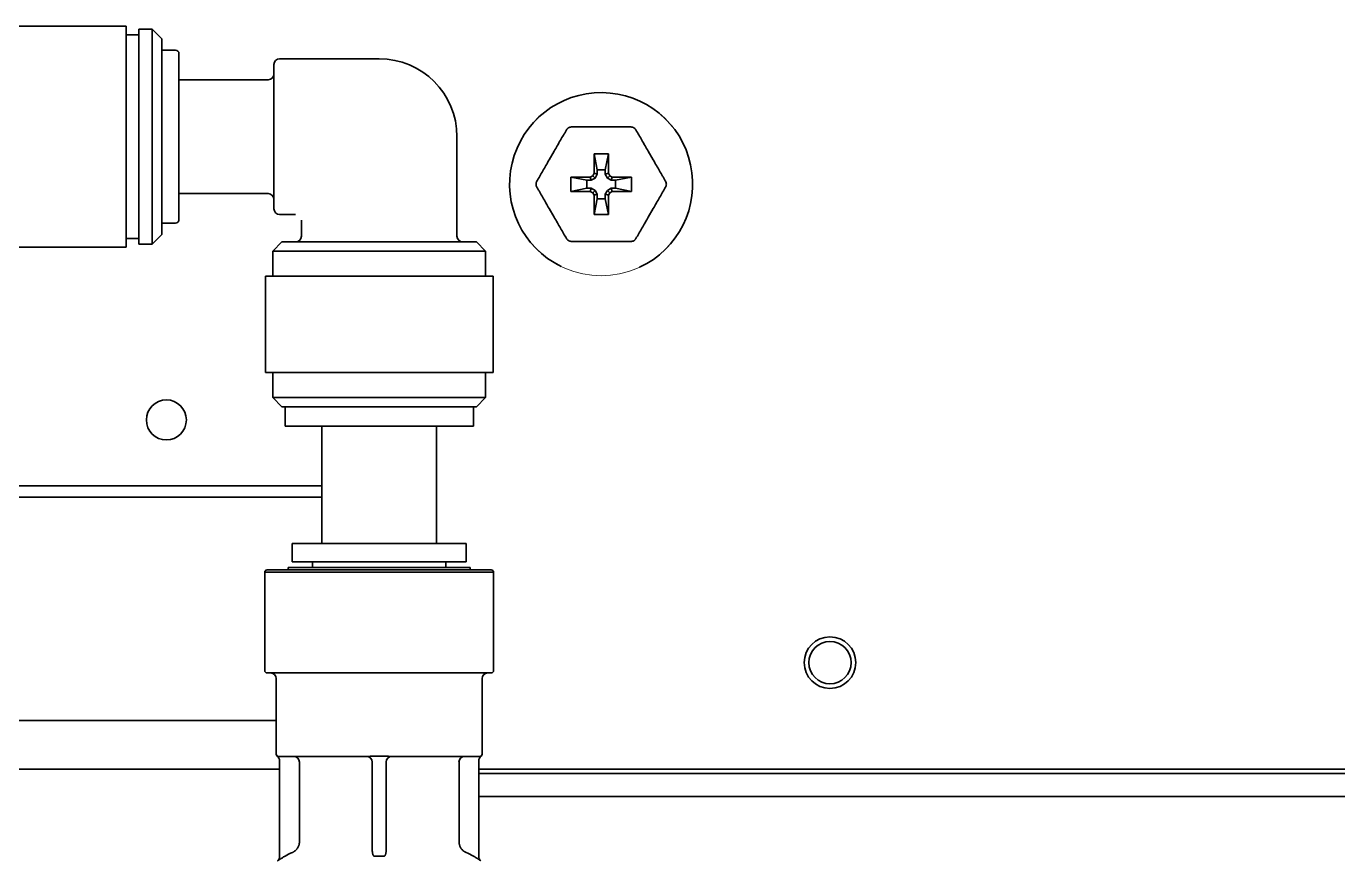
# Model space of a CAD drawing. Extents: x 6327 to 10269, y -393 to 3204.
# Drawn here: x 8677.8 to 8792.4, y 2422.9 to 2495.8 of the extents above; entities that cross this region are included whole.
import ezdxf

# ---------------------------------------------------------------- set-up
doc = ezdxf.new("R2010")
doc.units = 0
doc.header["$LTSCALE"] = 5
doc.layers.get('0').update_dxf_attribs({"linetype": 'CONTINUOUS', "lineweight": 0})
doc.layers.add('1', color=7, linetype='CONTINUOUS', true_color=0xffffff)

msp = doc.modelspace()

# ---------------------------------------------------------------- linework, layer by layer
msp.add_circle((8728.07, 2482.03), 8)
at = {"layer": '1', "color": 7, "linetype": 'Continuous', "lineweight": 35}
for p, q in [((8686.57, 2495.83), (8676.17, 2495.83)), ((8686.57, 2476.53), (8686.57, 2495.83)), ((8687.67, 2476.78), (8687.67, 2495.58)), ((8688.82, 2495.58), (8687.67, 2495.58)), ((8688.82, 2476.78), (8688.82, 2495.58)), ((8689.67, 2494.73), (8688.82, 2495.58)), ((8687.67, 2495.08), (8686.57, 2495.08)), ((8689.67, 2477.63), (8689.67, 2494.73)), ((8690.87, 2493.73), (8689.67, 2493.73)), ((8691.17, 2493.43), (8691.17, 2478.93)), ((8699.47, 2479.88), (8699.47, 2492.48)), ((8708.67, 2492.98), (8699.97, 2492.98)), ((8698.97, 2491.15), (8691.17, 2491.15)), ((8727.64, 2487.03), (8728.51, 2487.03)), ((8715.47, 2477.48), (8715.47, 2486.18)), ((8723.52, 2484.15), (8723.96, 2484.9)), ((8727.73, 2483.29), (8727.45, 2484.68)), ((8727.45, 2484.68), (8728.7, 2484.68)), ((8727.45, 2482.98), (8727.45, 2484.68)), ((8728.7, 2484.68), (8728.41, 2483.29)), ((8728.7, 2484.68), (8728.7, 2482.98)), ((8732.19, 2484.9), (8732.62, 2484.15)), ((8727.33, 2482.77), (8727.45, 2482.98)), ((8727.45, 2482.98), (8727.73, 2482.9)), ((8727.73, 2482.9), (8727.54, 2482.56)), ((8727.73, 2483.29), (8727.73, 2482.9)), ((8728.41, 2483.29), (8727.73, 2483.29)), ((8728.41, 2482.9), (8728.41, 2483.29)), ((8728.7, 2482.98), (8728.41, 2482.9)), ((8728.61, 2482.56), (8728.41, 2482.9)), ((8728.7, 2482.98), (8728.82, 2482.77)), ((8725.42, 2482.65), (8726.81, 2482.37)), ((8725.42, 2481.4), (8725.42, 2482.65)), ((8725.42, 2482.65), (8727.12, 2482.65)), ((8727.2, 2482.37), (8726.81, 2482.37)), ((8726.81, 2482.37), (8726.81, 2481.69)), ((8727.12, 2482.65), (8727.33, 2482.77)), ((8727.12, 2482.65), (8727.2, 2482.37)), ((8727.54, 2482.56), (8727.2, 2482.37)), ((8727.33, 2482.77), (8727.54, 2482.56)), ((8728.82, 2482.77), (8728.61, 2482.56)), ((8728.95, 2482.37), (8728.61, 2482.56)), ((8728.82, 2482.77), (8729.02, 2482.65)), ((8729.02, 2482.65), (8728.95, 2482.37)), ((8729.33, 2482.37), (8728.95, 2482.37)), ((8729.02, 2482.65), (8730.72, 2482.65)), ((8730.72, 2482.65), (8729.33, 2482.37)), ((8729.33, 2481.69), (8729.33, 2482.37)), ((8730.72, 2482.65), (8730.72, 2481.4)), ((8691.17, 2481.2), (8698.97, 2481.2)), ((8725.42, 2481.4), (8726.81, 2481.69)), ((8727.12, 2481.4), (8725.42, 2481.4)), ((8726.81, 2481.69), (8727.2, 2481.69)), ((8727.12, 2481.4), (8727.2, 2481.69)), ((8727.33, 2481.28), (8727.12, 2481.4)), ((8727.2, 2481.69), (8727.54, 2481.49)), ((8727.33, 2481.28), (8727.54, 2481.49)), ((8727.45, 2481.08), (8727.33, 2481.28)), ((8727.45, 2481.08), (8727.73, 2481.15)), ((8727.45, 2479.38), (8727.45, 2481.08)), ((8727.45, 2479.38), (8727.73, 2480.76)), ((8727.54, 2481.49), (8727.73, 2481.15)), ((8727.73, 2481.15), (8727.73, 2480.76)), ((8727.73, 2480.76), (8728.41, 2480.76)), ((8728.41, 2481.15), (8728.61, 2481.49)), ((8728.7, 2481.08), (8728.41, 2481.15)), ((8728.41, 2480.76), (8728.41, 2481.15)), ((8728.7, 2479.38), (8728.41, 2480.76)), ((8728.61, 2481.49), (8728.95, 2481.69)), ((8728.82, 2481.28), (8728.61, 2481.49)), ((8728.82, 2481.28), (8728.7, 2481.08)), ((8728.7, 2481.08), (8728.7, 2479.38)), ((8729.02, 2481.4), (8728.82, 2481.28)), ((8728.95, 2481.69), (8729.33, 2481.69)), ((8729.02, 2481.4), (8728.95, 2481.69)), ((8730.72, 2481.4), (8729.02, 2481.4)), ((8730.72, 2481.4), (8729.33, 2481.69)), ((8723.96, 2479.15), (8723.52, 2479.9)), ((8732.62, 2479.9), (8732.19, 2479.15)), ((8689.67, 2478.63), (8690.87, 2478.63)), ((8699.97, 2479.38), (8701.37, 2479.38)), ((8701.87, 2478.88), (8701.87, 2477.48)), ((8728.7, 2479.38), (8727.45, 2479.38)), ((8686.57, 2477.28), (8687.67, 2477.28)), ((8688.82, 2476.78), (8689.67, 2477.63)), ((8676.17, 2476.53), (8686.57, 2476.53)), ((8687.67, 2476.78), (8688.82, 2476.78)), ((8700.17, 2476.98), (8699.37, 2476.18)), ((8699.37, 2476.18), (8717.97, 2476.18)), ((8699.37, 2476.18), (8699.37, 2473.98)), ((8717.17, 2476.98), (8700.17, 2476.98)), ((8717.97, 2476.18), (8717.17, 2476.98)), ((8717.97, 2473.98), (8717.97, 2476.18)), ((8728.51, 2477.03), (8727.64, 2477.03)), ((8718.62, 2473.98), (8698.72, 2473.98)), ((8698.72, 2473.98), (8698.72, 2465.58)), ((8718.62, 2465.58), (8718.62, 2473.98)), ((8698.72, 2465.58), (8718.62, 2465.58)), ((8699.37, 2465.58), (8699.37, 2463.38)), ((8717.97, 2463.38), (8717.97, 2465.58)), ((8699.37, 2463.38), (8700.17, 2462.58)), ((8708.67, 2463.38), (8699.37, 2463.38)), ((8717.97, 2463.38), (8708.67, 2463.38)), ((8717.17, 2462.58), (8717.97, 2463.38)), ((8717.17, 2462.58), (8700.17, 2462.58)), ((8700.45, 2460.88), (8700.45, 2462.58)), ((8716.9, 2462.58), (8716.9, 2460.88)), ((8703.67, 2460.87), (8703.67, 2450.63)), ((8713.67, 2450.63), (8713.67, 2460.87)), ((8660.73, 2455.68), (8681.8, 2455.68)), ((8681.8, 2455.68), (8703.67, 2455.68)), ((8681.8, 2454.68), (8660.73, 2454.68)), ((8703.67, 2454.68), (8681.8, 2454.68)), ((8701.07, 2450.63), (8716.27, 2450.63)), ((8701.07, 2450.63), (8701.07, 2449.03)), ((8716.27, 2449.03), (8716.27, 2450.63)), ((8716.62, 2448.53), (8700.72, 2448.53)), ((8700.72, 2448.53), (8700.72, 2448.33)), ((8701.07, 2449.03), (8701.08, 2449.03)), ((8701.08, 2449.03), (8716.27, 2449.03)), ((8702.85, 2449.03), (8702.85, 2448.53)), ((8714.5, 2448.53), (8714.5, 2449.03)), ((8716.62, 2448.33), (8716.62, 2448.53)), ((8708.67, 2448.13), (8698.67, 2448.13)), ((8698.67, 2448.13), (8698.67, 2439.53)), ((8718.47, 2448.33), (8698.87, 2448.33)), ((8718.67, 2448.13), (8708.67, 2448.13)), ((8718.67, 2439.53), (8718.67, 2448.13)), ((8698.87, 2439.33), (8708.67, 2439.33)), ((8708.67, 2439.33), (8718.47, 2439.33)), ((8699.67, 2438.83), (8699.67, 2432.23)), ((8717.67, 2432.23), (8717.67, 2438.83)), ((8660.47, 2435.18), (8699.67, 2435.18)), ((8699.76, 2432.06), (8699.77, 2432.06)), ((8707.62, 2432.03), (8699.94, 2432.03)), ((8699.97, 2431.65), (8699.97, 2423.31)), ((8699.98, 2431.65), (8699.97, 2431.65)), ((8701.7, 2431.53), (8701.7, 2424.57)), ((8708.07, 2431.53), (8708.07, 2423.75)), ((8708.25, 2432.06), (8709.09, 2432.06)), ((8709.27, 2423.75), (8709.27, 2431.53)), ((8717.41, 2432.03), (8709.73, 2432.03)), ((8715.65, 2431.53), (8715.65, 2424.57)), ((8717.37, 2423.31), (8717.37, 2431.65)), ((8717.58, 2432.06), (8717.59, 2432.06)), ((8699.97, 2430.93), (8660.48, 2430.93)), ((9134.06, 2430.93), (8717.37, 2430.93)), ((8717.37, 2430.53), (8820.57, 2430.53)), ((8717.37, 2428.53), (8820.57, 2428.53)), ((8708.26, 2423.31), (8709.08, 2423.31)), ((8699.8, 2422.92), (8699.79, 2422.92))]:
    msp.add_line(p, q, dxfattribs=at)
for centre, radius in [((8690.07, 2461.43), 1.75), ((8748.07, 2440.23), 2.25), ((8748.07, 2440.23), 1.85)]:
    msp.add_circle(centre, radius, dxfattribs=at)
for centre, radius, start, end in [((8690.87, 2493.43), 0.3, 0, 90), ((8699.97, 2492.48), 0.5, 90, 180), ((8708.67, 2486.18), 6.8, 0, 90), ((8698.97, 2491.65), 0.5, 270, 0), ((8728.07, 2482.03), 8, 294.8737, 243.9956), ((8698.97, 2480.7), 0.5, 0, 90), ((8699.97, 2479.88), 0.5, 180, 270), ((8690.87, 2478.93), 0.3, 270, 0), ((8701.37, 2477.48), 0.5, 270, 0), ((8715.97, 2477.48), 0.5, 180, 270), ((8698.87, 2448.13), 0.2, 90, 180), ((8718.47, 2448.13), 0.2, 0, 90), ((8698.87, 2439.53), 0.2, 180, 270), ((8699.17, 2438.83), 0.5, 0, 90), ((8718.17, 2438.83), 0.5, 90, 180), ((8718.47, 2439.53), 0.2, 270, 0), ((8699.87, 2432.23), 0.2, 180, 235.1501), ((8699.47, 2431.65), 0.5, 0, 55.1501), ((8707.57, 2431.53), 0.5, 0, 90), ((8709.77, 2431.53), 0.5, 90, 180), ((8717.87, 2431.65), 0.5, 124.8499, 180), ((8717.47, 2432.23), 0.2, 304.8499, 0), ((8699.47, 2423.31), 0.5, 308.8492, 0), ((8717.87, 2423.31), 0.5, 180, 231.1508)]:
    msp.add_arc(centre, radius, start, end, dxfattribs=at)
msp.add_ellipse((8701.2, 2431.53), major_axis=(0, 0.5), ratio=0.98933, start_param=4.712389, end_param=6.283185, dxfattribs=at)
at = {"layer": '1', "color": 7, "linetype": 'Continuous', "lineweight": 35, "extrusion": (0, 0, -1)}
msp.add_ellipse((8716.14, 2431.53), major_axis=(0, 0.5), ratio=0.98933, start_param=4.712389, end_param=6.283185, dxfattribs=at)
at = {"layer": '1', "color": 7, "linetype": 'Continuous', "lineweight": 35}
for points, knots in [([(8723.96, 2484.9), (8724.15, 2485.23), (8724.33, 2485.55), (8724.6, 2486.02), (8724.69, 2486.17), (8724.83, 2486.4), (8724.87, 2486.48), (8724.96, 2486.63), (8725, 2486.7), (8725.04, 2486.78)], [0, 0, 0, 0, 0.5, 0.5, 0.75, 0.75, 0.875, 0.875, 1, 1, 1, 1]), ([(8725.04, 2486.78), (8725.05, 2486.79), (8725.06, 2486.81), (8725.09, 2486.85), (8725.11, 2486.86), (8725.13, 2486.89), (8725.14, 2486.89), (8725.15, 2486.91), (8725.16, 2486.92), (8725.19, 2486.94), (8725.21, 2486.95), (8725.26, 2486.98), (8725.3, 2487), (8725.37, 2487.01), (8725.39, 2487.02), (8725.43, 2487.02), (8725.45, 2487.03), (8725.47, 2487.03)], [0, 0, 0, 0, 0.125, 0.125, 0.25, 0.25, 0.3125, 0.3125, 0.375, 0.375, 0.5, 0.5, 0.75, 0.75, 0.875, 0.875, 1, 1, 1, 1]), ([(8725.47, 2487.03), (8725.65, 2487.03), (8725.82, 2487.03), (8726.17, 2487.03), (8726.35, 2487.03), (8726.89, 2487.03), (8727.26, 2487.03), (8727.64, 2487.03)], [0, 0, 0, 0, 0.25, 0.25, 0.5, 0.5, 1, 1, 1, 1]), ([(8728.51, 2487.03), (8728.89, 2487.03), (8729.26, 2487.03), (8729.8, 2487.03), (8729.97, 2487.03), (8730.24, 2487.03), (8730.33, 2487.03), (8730.5, 2487.03), (8730.59, 2487.03), (8730.67, 2487.03)], [0, 0, 0, 0, 0.5, 0.5, 0.75, 0.75, 0.875, 0.875, 1, 1, 1, 1]), ([(8730.67, 2487.03), (8730.69, 2487.03), (8730.71, 2487.02), (8730.76, 2487.02), (8730.78, 2487.01), (8730.82, 2487), (8730.84, 2487), (8730.87, 2486.98), (8730.88, 2486.98), (8730.9, 2486.97), (8730.91, 2486.96), (8730.96, 2486.94), (8730.99, 2486.91), (8731.04, 2486.86), (8731.05, 2486.85), (8731.08, 2486.81), (8731.09, 2486.79), (8731.1, 2486.78)], [0, 0, 0, 0, 0.125, 0.125, 0.25, 0.25, 0.375, 0.375, 0.4375, 0.4375, 0.5, 0.5, 0.75, 0.75, 0.875, 0.875, 1, 1, 1, 1]), ([(8731.1, 2486.78), (8731.19, 2486.63), (8731.28, 2486.48), (8731.45, 2486.17), (8731.54, 2486.02), (8731.81, 2485.55), (8731.99, 2485.23), (8732.19, 2484.9)], [0, 0, 0, 0, 0.25, 0.25, 0.5, 0.5, 1, 1, 1, 1]), ([(8722.44, 2482.28), (8722.53, 2482.42), (8722.62, 2482.57), (8722.79, 2482.88), (8722.88, 2483.03), (8723.15, 2483.5), (8723.33, 2483.82), (8723.52, 2484.15)], [0, 0, 0, 0, 0.25, 0.25, 0.5, 0.5, 1, 1, 1, 1]), ([(8732.62, 2484.15), (8732.81, 2483.82), (8733, 2483.5), (8733.26, 2483.03), (8733.35, 2482.88), (8733.49, 2482.65), (8733.53, 2482.58), (8733.62, 2482.42), (8733.66, 2482.35), (8733.7, 2482.28)], [0, 0, 0, 0, 0.5, 0.5, 0.75, 0.75, 0.875, 0.875, 1, 1, 1, 1]), ([(8722.44, 2481.78), (8722.42, 2481.81), (8722.41, 2481.85), (8722.38, 2481.94), (8722.38, 2481.98), (8722.38, 2482.07), (8722.38, 2482.11), (8722.4, 2482.17), (8722.4, 2482.18), (8722.41, 2482.2), (8722.41, 2482.21), (8722.42, 2482.24), (8722.43, 2482.26), (8722.44, 2482.28)], [0, 0, 0, 0, 0.25, 0.25, 0.5, 0.5, 0.75, 0.75, 0.8125, 0.8125, 0.875, 0.875, 1, 1, 1, 1]), ([(8723.52, 2479.9), (8723.33, 2480.23), (8723.15, 2480.55), (8722.88, 2481.02), (8722.79, 2481.17), (8722.66, 2481.4), (8722.62, 2481.48), (8722.53, 2481.63), (8722.49, 2481.7), (8722.44, 2481.78)], [0, 0, 0, 0, 0.5, 0.5, 0.75, 0.75, 0.875, 0.875, 1, 1, 1, 1]), ([(8733.7, 2481.78), (8733.62, 2481.63), (8733.53, 2481.48), (8733.35, 2481.17), (8733.27, 2481.02), (8733, 2480.55), (8732.81, 2480.23), (8732.62, 2479.9)], [0, 0, 0, 0, 0.25, 0.25, 0.5, 0.5, 1, 1, 1, 1]), ([(8733.7, 2482.28), (8733.72, 2482.24), (8733.74, 2482.2), (8733.76, 2482.11), (8733.77, 2482.07), (8733.77, 2481.98), (8733.76, 2481.94), (8733.75, 2481.89), (8733.75, 2481.88), (8733.74, 2481.85), (8733.73, 2481.84), (8733.72, 2481.81), (8733.71, 2481.79), (8733.7, 2481.78)], [0, 0, 0, 0, 0.25, 0.25, 0.5, 0.5, 0.75, 0.75, 0.8125, 0.8125, 0.875, 0.875, 1, 1, 1, 1]), ([(8725.04, 2477.28), (8724.96, 2477.42), (8724.87, 2477.57), (8724.69, 2477.88), (8724.61, 2478.03), (8724.34, 2478.5), (8724.15, 2478.82), (8723.96, 2479.15)], [0, 0, 0, 0, 0.25, 0.25, 0.5, 0.5, 1, 1, 1, 1]), ([(8732.19, 2479.15), (8732, 2478.82), (8731.81, 2478.5), (8731.54, 2478.03), (8731.45, 2477.88), (8731.32, 2477.65), (8731.28, 2477.58), (8731.19, 2477.42), (8731.15, 2477.35), (8731.1, 2477.28)], [0, 0, 0, 0, 0.5, 0.5, 0.75, 0.75, 0.875, 0.875, 1, 1, 1, 1]), ([(8725.47, 2477.03), (8725.45, 2477.03), (8725.43, 2477.03), (8725.39, 2477.03), (8725.37, 2477.04), (8725.32, 2477.05), (8725.3, 2477.06), (8725.27, 2477.07), (8725.26, 2477.07), (8725.24, 2477.08), (8725.23, 2477.09), (8725.19, 2477.12), (8725.15, 2477.14), (8725.11, 2477.19), (8725.09, 2477.21), (8725.06, 2477.24), (8725.05, 2477.26), (8725.04, 2477.28)], [0, 0, 0, 0, 0.125, 0.125, 0.25, 0.25, 0.375, 0.375, 0.4375, 0.4375, 0.5, 0.5, 0.75, 0.75, 0.875, 0.875, 1, 1, 1, 1]), ([(8731.1, 2477.28), (8731.09, 2477.26), (8731.08, 2477.24), (8731.05, 2477.21), (8731.04, 2477.19), (8731.02, 2477.17), (8731.01, 2477.16), (8730.99, 2477.14), (8730.98, 2477.14), (8730.96, 2477.12), (8730.94, 2477.1), (8730.88, 2477.07), (8730.84, 2477.05), (8730.78, 2477.04), (8730.76, 2477.03), (8730.71, 2477.03), (8730.69, 2477.03), (8730.67, 2477.03)], [0, 0, 0, 0, 0.125, 0.125, 0.25, 0.25, 0.3125, 0.3125, 0.375, 0.375, 0.5, 0.5, 0.75, 0.75, 0.875, 0.875, 1, 1, 1, 1]), ([(8727.64, 2477.03), (8727.26, 2477.03), (8726.89, 2477.03), (8726.35, 2477.03), (8726.17, 2477.03), (8725.91, 2477.03), (8725.82, 2477.03), (8725.65, 2477.03), (8725.56, 2477.03), (8725.47, 2477.03)], [0, 0, 0, 0, 0.5, 0.5, 0.75, 0.75, 0.875, 0.875, 1, 1, 1, 1]), ([(8730.67, 2477.03), (8730.5, 2477.03), (8730.33, 2477.03), (8729.98, 2477.03), (8729.8, 2477.03), (8729.26, 2477.03), (8728.89, 2477.03), (8728.51, 2477.03)], [0, 0, 0, 0, 0.25, 0.25, 0.5, 0.5, 1, 1, 1, 1]), ([(8716.9, 2460.88), (8716.9, 2460.88), (8716.47, 2460.88), (8714.64, 2460.88), (8711.9, 2460.88), (8708.67, 2460.88), (8705.44, 2460.88), (8702.71, 2460.88), (8700.88, 2460.88), (8700.45, 2460.88), (8700.45, 2460.88)], [0, 0, 0, 0, 0.125057, 0.250113, 0.37517, 0.500226, 0.625283, 0.750339, 0.875396, 1, 1, 1, 1]), ([(8699.77, 2432.06), (8699.77, 2432.06), (8699.78, 2432.06), (8699.79, 2432.06), (8699.8, 2432.05), (8699.82, 2432.05), (8699.83, 2432.04), (8699.84, 2432.04), (8699.85, 2432.04), (8699.87, 2432.03), (8699.88, 2432.03), (8699.9, 2432.03), (8699.91, 2432.03), (8699.92, 2432.03), (8699.93, 2432.03), (8699.94, 2432.03)], [0, 0, 0, 0, 0.25, 0.25, 0.5, 0.5, 0.625, 0.625, 0.75, 0.75, 0.875, 0.875, 0.9375, 0.9375, 1, 1, 1, 1]), ([(8707.62, 2432.03), (8707.63, 2432.03), (8707.64, 2432.03), (8707.66, 2432.03), (8707.68, 2432.03), (8707.71, 2432.03), (8707.74, 2432.03), (8707.79, 2432.04), (8707.82, 2432.04), (8707.87, 2432.04), (8707.9, 2432.05), (8707.98, 2432.05), (8708.03, 2432.06), (8708.14, 2432.06), (8708.2, 2432.06), (8708.25, 2432.06)], [0, 0, 0, 0, 0.0625, 0.0625, 0.125, 0.125, 0.25, 0.25, 0.375, 0.375, 0.5, 0.5, 0.75, 0.75, 1, 1, 1, 1]), ([(8709.09, 2432.06), (8709.15, 2432.06), (8709.2, 2432.06), (8709.29, 2432.06), (8709.31, 2432.06), (8709.37, 2432.05), (8709.39, 2432.05), (8709.45, 2432.05), (8709.48, 2432.04), (8709.53, 2432.04), (8709.55, 2432.04), (8709.61, 2432.03), (8709.63, 2432.03), (8709.67, 2432.03), (8709.68, 2432.03), (8709.71, 2432.03), (8709.72, 2432.03), (8709.73, 2432.03)], [0, 0, 0, 0, 0.25, 0.25, 0.375, 0.375, 0.5, 0.5, 0.625, 0.625, 0.75, 0.75, 0.875, 0.875, 0.9375, 0.9375, 1, 1, 1, 1]), ([(8717.41, 2432.03), (8717.42, 2432.03), (8717.43, 2432.03), (8717.44, 2432.03), (8717.45, 2432.03), (8717.46, 2432.03), (8717.47, 2432.03), (8717.49, 2432.04), (8717.5, 2432.04), (8717.52, 2432.04), (8717.53, 2432.05), (8717.55, 2432.05), (8717.55, 2432.06), (8717.57, 2432.06), (8717.57, 2432.06), (8717.58, 2432.06)], [0, 0, 0, 0, 0.0625, 0.0625, 0.125, 0.125, 0.25, 0.25, 0.375, 0.375, 0.5, 0.5, 0.75, 0.75, 1, 1, 1, 1]), ([(8701.7, 2424.57), (8701.7, 2424.52), (8701.69, 2424.47), (8701.68, 2424.4), (8701.68, 2424.37), (8701.67, 2424.32), (8701.66, 2424.28), (8701.64, 2424.23), (8701.62, 2424.18), (8701.61, 2424.16), (8701.58, 2424.09), (8701.56, 2424.05), (8701.52, 2423.99), (8701.49, 2423.96), (8701.47, 2423.93), (8701.46, 2423.91), (8701.45, 2423.91), (8701.41, 2423.86), (8701.34, 2423.79), (8701.26, 2423.74), (8701.19, 2423.7), (8701.17, 2423.69), (8701.13, 2423.66), (8701.1, 2423.65), (8701.08, 2423.64)], [0, 0, 0, 0, 0.125, 0.125, 0.1875, 0.1875, 0.25, 0.3125, 0.3125, 0.375, 0.375, 0.5, 0.5, 0.5625, 0.59375, 0.59375, 0.625, 0.625, 0.75, 0.875, 0.875, 0.9375, 0.9375, 1, 1, 1, 1]), ([(8715.65, 2424.57), (8715.65, 2424.52), (8715.65, 2424.47), (8715.66, 2424.4), (8715.67, 2424.37), (8715.68, 2424.32), (8715.69, 2424.28), (8715.71, 2424.23), (8715.72, 2424.18), (8715.73, 2424.16), (8715.77, 2424.09), (8715.79, 2424.05), (8715.83, 2423.99), (8715.85, 2423.96), (8715.87, 2423.93), (8715.89, 2423.91), (8715.9, 2423.91), (8715.94, 2423.86), (8716.01, 2423.79), (8716.09, 2423.74), (8716.15, 2423.7), (8716.18, 2423.69), (8716.22, 2423.66), (8716.24, 2423.65), (8716.26, 2423.64)], [0, 0, 0, 0, 0.125, 0.125, 0.1875, 0.1875, 0.25, 0.3125, 0.3125, 0.375, 0.375, 0.5, 0.5, 0.5625, 0.59375, 0.59375, 0.625, 0.625, 0.75, 0.875, 0.875, 0.9375, 0.9375, 1, 1, 1, 1]), ([(8700.44, 2423.32), (8700.4, 2423.3), (8700.36, 2423.28), (8700.3, 2423.24), (8700.28, 2423.23), (8700.25, 2423.21), (8700.24, 2423.21), (8700.23, 2423.2), (8700.22, 2423.19), (8700.17, 2423.16), (8700.14, 2423.14), (8700.09, 2423.11), (8700.07, 2423.1), (8700.04, 2423.08), (8700.04, 2423.07), (8700.02, 2423.06), (8700.01, 2423.06), (8699.98, 2423.03), (8699.95, 2423.02), (8699.91, 2422.99), (8699.9, 2422.98), (8699.88, 2422.97), (8699.88, 2422.97), (8699.87, 2422.96), (8699.86, 2422.96), (8699.84, 2422.95), (8699.83, 2422.94), (8699.81, 2422.93), (8699.81, 2422.92), (8699.8, 2422.92), (8699.8, 2422.92), (8699.8, 2422.92)], [0, 0, 0, 0, 0.125, 0.125, 0.1875, 0.1875, 0.21875, 0.21875, 0.25, 0.25, 0.375, 0.375, 0.4375, 0.4375, 0.46875, 0.46875, 0.5, 0.5, 0.625, 0.625, 0.6875, 0.6875, 0.71875, 0.71875, 0.75, 0.75, 0.875, 0.875, 0.9375, 0.9375, 1, 1, 1, 1]), ([(8708.07, 2423.75), (8708.07, 2423.71), (8708.08, 2423.67), (8708.08, 2423.61), (8708.09, 2423.59), (8708.1, 2423.54), (8708.1, 2423.52), (8708.11, 2423.48), (8708.12, 2423.46), (8708.13, 2423.43), (8708.14, 2423.42), (8708.15, 2423.4), (8708.15, 2423.4), (8708.17, 2423.38), (8708.17, 2423.37), (8708.19, 2423.35), (8708.19, 2423.34), (8708.21, 2423.33), (8708.21, 2423.33), (8708.22, 2423.32), (8708.22, 2423.32), (8708.24, 2423.31), (8708.24, 2423.31), (8708.25, 2423.31), (8708.26, 2423.31), (8708.26, 2423.31)], [0, 0, 0, 0, 0.25, 0.25, 0.375, 0.375, 0.5, 0.5, 0.625, 0.625, 0.6875, 0.6875, 0.75, 0.75, 0.8125, 0.8125, 0.875, 0.875, 0.90625, 0.90625, 0.9375, 0.9375, 0.96875, 0.96875, 1, 1, 1, 1]), ([(8709.08, 2423.31), (8709.09, 2423.31), (8709.09, 2423.31), (8709.11, 2423.31), (8709.11, 2423.31), (8709.12, 2423.32), (8709.13, 2423.32), (8709.14, 2423.33), (8709.14, 2423.33), (8709.15, 2423.34), (8709.16, 2423.35), (8709.17, 2423.37), (8709.18, 2423.38), (8709.2, 2423.4), (8709.21, 2423.42), (8709.22, 2423.46), (8709.23, 2423.48), (8709.24, 2423.52), (8709.25, 2423.55), (8709.26, 2423.59), (8709.26, 2423.61), (8709.27, 2423.65), (8709.27, 2423.67), (8709.27, 2423.71), (8709.27, 2423.73), (8709.27, 2423.75)], [0, 0, 0, 0, 0.03125, 0.03125, 0.0625, 0.0625, 0.09375, 0.09375, 0.125, 0.125, 0.1875, 0.1875, 0.25, 0.25, 0.375, 0.375, 0.5, 0.5, 0.625, 0.625, 0.75, 0.75, 0.875, 0.875, 1, 1, 1, 1]), ([(8716.91, 2423.32), (8716.95, 2423.3), (8716.99, 2423.28), (8717.05, 2423.24), (8717.06, 2423.23), (8717.09, 2423.21), (8717.1, 2423.21), (8717.12, 2423.2), (8717.13, 2423.19), (8717.18, 2423.16), (8717.21, 2423.14), (8717.26, 2423.11), (8717.28, 2423.1), (8717.3, 2423.08), (8717.31, 2423.07), (8717.32, 2423.06), (8717.33, 2423.06), (8717.37, 2423.03), (8717.4, 2423.02), (8717.43, 2422.99), (8717.44, 2422.98), (8717.46, 2422.97), (8717.47, 2422.97), (8717.48, 2422.96), (8717.48, 2422.96), (8717.5, 2422.95), (8717.52, 2422.94), (8717.54, 2422.93), (8717.54, 2422.92), (8717.55, 2422.92), (8717.55, 2422.92), (8717.55, 2422.92)], [0, 0, 0, 0, 0.125, 0.125, 0.1875, 0.1875, 0.21875, 0.21875, 0.25, 0.25, 0.375, 0.375, 0.4375, 0.4375, 0.46875, 0.46875, 0.5, 0.5, 0.625, 0.625, 0.6875, 0.6875, 0.71875, 0.71875, 0.75, 0.75, 0.875, 0.875, 0.9375, 0.9375, 1, 1, 1, 1])]:
    msp.add_open_spline(points, degree=3, knots=knots, dxfattribs=at)
for points in [[(8701.08, 2423.64), (8700.86, 2423.55), (8700.64, 2423.45), (8700.44, 2423.32)], [(8716.26, 2423.64), (8716.49, 2423.55), (8716.7, 2423.45), (8716.91, 2423.32)]]:
    msp.add_open_spline(points, degree=3, dxfattribs=at)

doc.saveas('drawing.dxf')
